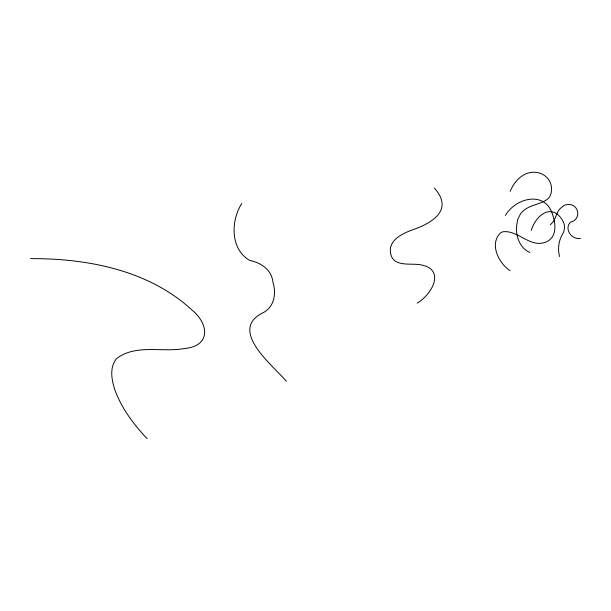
<?xml version="1.0" encoding="UTF-8"?>
<svg xmlns="http://www.w3.org/2000/svg" width="611" height="611" viewBox="0 0 611 611"><rect width="100%" height="100%" fill="white"/><g stroke="black" fill="none" stroke-linecap="round" stroke-linejoin="round"><path stroke-width="0.92" d="M510.116 191.411C513.66 183.14 519.915 175.067 529.042 172.829A16.711 13.709 -7.2 0 1 535.626 172.34C542.606 172.798 549.197 177.686 550.946 184.583A26.41 21.66 -7.2 0 1 551.596 188.959L551.175 193.068L549.793 196.498A12.174 9.982 -7.2 0 1 547.578 199.087C540.422 204.578 530.44 204.601 523.566 210.642A20.476 16.795 -7.2 0 0 520.519 213.865L517.601 219.685L516.417 227.513A51.859 42.533 -7.2 0 0 516.929 234.189C518.181 241.75 522.451 249.326 529.745 252.45M531.234 230.393C536.595 213.262 553.528 202.638 563.426 222.037C565.442 226.23 564.488 231.111 562.158 234.96C558.401 241.467 557.736 249.326 559.531 256.551M241.788 203.471C230.752 220.579 230.133 248.937 249.509 260.309C260.935 262.799 271.75 269.55 272.972 282.397C276.523 293.593 274.194 307.463 262.669 312.931C227.819 330.299 273.445 365.852 286.322 381.256M505.396 215.454C515.875 197.376 546.066 190.296 552.779 215.309A55.158 45.237 -7.2 0 1 554.46 221.808C555.491 227.949 555.009 235.288 549.946 239.619A13.198 10.822 -7.2 0 1 546.425 241.834C530.73 248.677 518.815 230.507 503.609 231.668A7.217 5.919 -7.2 0 0 500.432 233.005C489.083 244.285 498.813 263.097 510.002 270.696M417.214 303.079C433.176 293.593 445.992 268.015 418.993 264.563C409.164 263.326 392.919 266.831 390.605 253.328C388.13 240.291 402.069 233.715 412.089 230.011C431.511 223.427 454.393 210.176 434.276 188.02M550.366 224.863L554.017 220.739L557.438 212.521A21.072 17.284 -7.2 0 1 560.043 208.679L563.961 205.517A8.042 6.599 -7.2 0 1 567.535 204.548C578.808 203.203 581.978 219.364 570.697 222.068A6.706 5.499 -7.2 0 0 569.742 223C564.404 230.072 572.179 239.879 580.45 238.435M30.55 258.636C87.465 258.338 149.084 270.261 192.091 310.136C209.382 324.334 210.551 346.261 184.484 348.507C162.198 352.715 135.734 343.703 116.556 358.657C109.01 367.807 111.752 380.859 115.319 391.086C122.139 409.149 134.046 424.79 147.167 438.736"/></g></svg>
